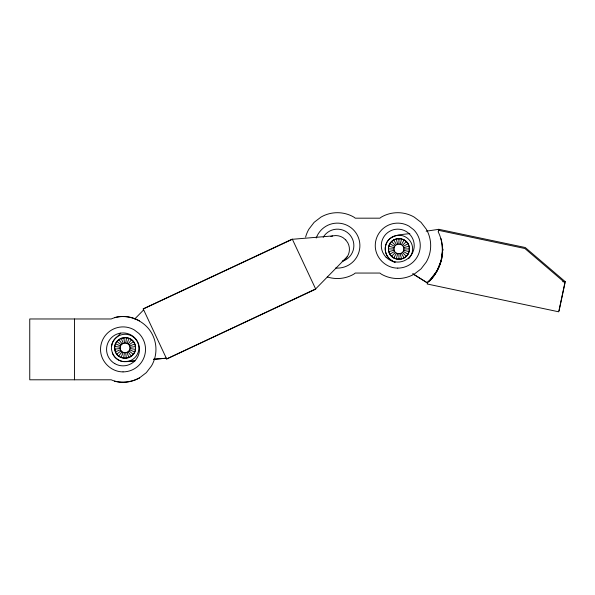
<?xml version="1.0" encoding="UTF-8"?>
<svg xmlns="http://www.w3.org/2000/svg" width="595" height="595" viewBox="0 0 595 595"><rect width="100%" height="100%" fill="white"/><g stroke="black" fill="none" stroke-linecap="round" stroke-linejoin="round"><path stroke-width="0.89" d="M112.455 353.155L112.418 353.095A13.715 13.715 0 0 0 134.329 358.168A13.715 13.715 0 0 0 131.592 335.863A13.715 13.715 0 0 0 111.562 346.067L111.518 349.622L112.455 353.155A13.715 13.715 0 0 0 123.262 361.604L134.187 360.994M114.753 349.161C112.619 335.93 134.321 333.274 135.452 346.625C137.579 359.856 115.884 362.519 114.753 349.161L120.19 348.477C119.179 342.207 129.457 340.942 129.993 347.272C131.004 353.542 120.725 354.799 120.19 348.477M388.505 248.933C387.999 235.546 409.858 235.546 409.353 248.933C409.858 262.328 387.999 262.328 388.505 248.933L393.994 248.933C393.749 242.589 404.109 242.589 403.864 248.933C404.109 255.277 393.749 255.277 393.994 248.933M441.43 259.509L441.639 257.918M441.996 255.225L442.353 252.525M442.591 250.733L442.821 248.933A43.896 43.896 0 0 1 442.792 250.688M123.648 358.22L124.4 352.761M125.776 342.98L126.556 337.573M412.893 273.849L427.552 283.019L427.85 281.599L429.969 279.97L436.946 270.881L441.326 260.298A43.896 43.896 0 0 1 429.969 279.97M438.545 230.853L438.865 229.313L525.251 247.52L565.25 281.695L559.077 310.813M396.233 259.004L397.653 253.708M400.204 244.166L401.625 238.863M121.03 357.491L123.158 352.418M127.018 343.33L129.174 338.295M393.719 257.962L396.463 253.21M401.402 244.657L404.139 239.904M429.62 280.974C441.996 268.286 446.25 247.922 438.195 231.849L438.515 230.31L524.902 248.517L564.9 282.692L558.727 311.81L427.203 284.001L427.5 282.595L429.62 280.974A43.896 43.896 0 0 0 440.977 238.573M118.68 356.108L122.049 351.764M128.133 343.984L131.517 339.678M332.605 235.932L292.368 239.287L143.224 308.924L292.279 239.093L293.365 241.399L315.729 289.14L166.667 358.964L315.633 288.947L347.398 256.505M111.555 346.045L111.585 346.104A13.715 13.715 0 0 1 116.917 337.06L120.718 333.141M134.76 318.957L143.67 309.869L143.313 309.11M391.555 256.304A10.427 10.427 0 0 0 408.996 251.633A10.427 10.427 0 0 0 396.233 238.863A10.427 10.427 0 0 0 391.555 256.304L395.437 252.429M402.421 245.445L406.303 241.563M139.49 377.892L146.303 372.663L151.539 365.843A32.918 32.918 0 0 0 151.539 332.925C143.7 319.411 125.649 312.598 111.161 318.972L29.75 318.972L29.75 379.796L111.161 379.796C120.19 383.849 130.885 382.421 139.49 377.892A32.918 32.918 0 0 1 114.508 381.187M116.776 354.166L121.142 350.842M129.033 344.899L133.429 341.619M389.904 254.147L394.656 251.402M403.209 246.464L407.954 243.719M115.437 351.801L120.51 349.719M129.665 346.022L134.767 343.992M388.862 251.633L394.158 250.212M403.7 247.654L408.996 246.233M409.821 233.604C401.089 234.735 388.364 234.631 385.679 245.385C384.139 251.254 386.839 257.754 392.068 260.811M426.161 231.195L438.865 229.313M129.993 347.272L135.452 346.625M135.08 360.875L126.839 361.634M153.436 359.276L166.317 358.212L153.465 359.321M403.864 248.933L409.353 248.933M562.662 281.695L565.25 281.695M114.775 346.439L120.197 347.183M129.978 348.558L135.422 349.347A10.427 10.427 0 0 1 118.717 356.167A10.427 10.427 0 0 1 121.231 338.287A10.427 10.427 0 0 1 135.459 349.406M388.862 246.233L394.158 247.654M403.7 250.212L408.996 251.633M115.504 343.821L120.547 345.94M129.636 349.8L134.701 351.965M389.904 243.719L394.656 246.464M403.209 251.402L407.954 254.147M392.841 261.294L394.388 262.261M412.9 273.841L427.552 283.004M116.888 341.478L121.202 344.832M128.981 350.916L133.317 354.315M345.725 239.911L342.973 237.621A13.715 13.715 0 0 0 330.88 236.46M391.555 241.563L395.437 245.445M402.421 252.429L406.303 256.304M118.829 339.567L122.116 343.925M128.059 351.816L131.376 356.219M345.747 239.889L347.815 242.82A13.715 13.715 0 0 1 342.199 261.391M393.719 239.904L396.463 244.657M401.402 253.21L404.139 257.962M143.224 308.924L166.667 358.964M126.936 352.448L129.003 357.558M121.194 338.228L123.239 343.293M396.233 238.863L397.653 244.166M400.204 253.708L401.625 259.004M125.694 352.776L126.371 358.242M123.834 337.543L124.489 342.973M398.933 238.513L398.933 243.995M398.933 253.872L398.933 259.361M74.539 318.972L74.539 379.796M114.508 317.581A32.918 32.918 0 0 1 139.49 320.876M316.228 238.03A22.498 22.498 0 0 1 343.114 223.854A22.498 22.498 0 0 1 359.573 249.409A22.498 22.498 0 0 1 335.558 268.033M327.235 276.928A32.918 32.918 0 0 0 353.861 274.124L355.267 273.053L379.893 273.053L381.298 274.124A32.918 32.918 0 0 0 414.217 274.124L421.037 268.895L426.265 262.075A32.918 32.918 0 0 0 426.265 229.157L421.037 222.337L414.217 217.108A32.918 32.918 0 0 0 381.298 217.108L379.893 218.179L355.267 218.179L353.861 217.108A32.918 32.918 0 0 0 320.943 217.108L314.123 222.337L308.894 229.157A32.918 32.918 0 0 0 305.607 237.093M323.189 237.316A16.459 16.459 0 0 1 350.247 235.315A16.459 16.459 0 0 1 342.415 261.294M395.378 262.187A13.715 13.715 0 0 1 386.036 244.24A13.715 13.715 0 0 1 404.726 236.505A13.715 13.715 0 0 1 410.81 255.791M410.334 256.549A13.715 13.715 0 0 1 408.631 258.632M442.68 252.459A43.896 43.896 0 0 1 441.549 259.45M397.757 268.114C385.716 268.189 375.185 257.657 375.259 245.616A22.498 22.498 0 0 1 409.003 226.137L413.666 229.707A22.498 22.498 0 0 1 397.757 268.114M123.024 371.882C110.99 371.957 100.458 361.425 100.533 349.384A22.498 22.498 0 0 1 134.277 329.905L138.933 333.475A22.498 22.498 0 0 1 123.024 371.882M114.798 363.642A16.459 16.459 0 0 0 139.49 349.384A16.459 16.459 0 0 0 114.798 335.126A16.459 16.459 0 0 0 114.798 363.642M386.118 257.256A16.459 16.459 0 0 0 413.659 249.878A16.459 16.459 0 0 0 393.496 229.715A16.459 16.459 0 0 0 386.118 257.256"/></g></svg>
